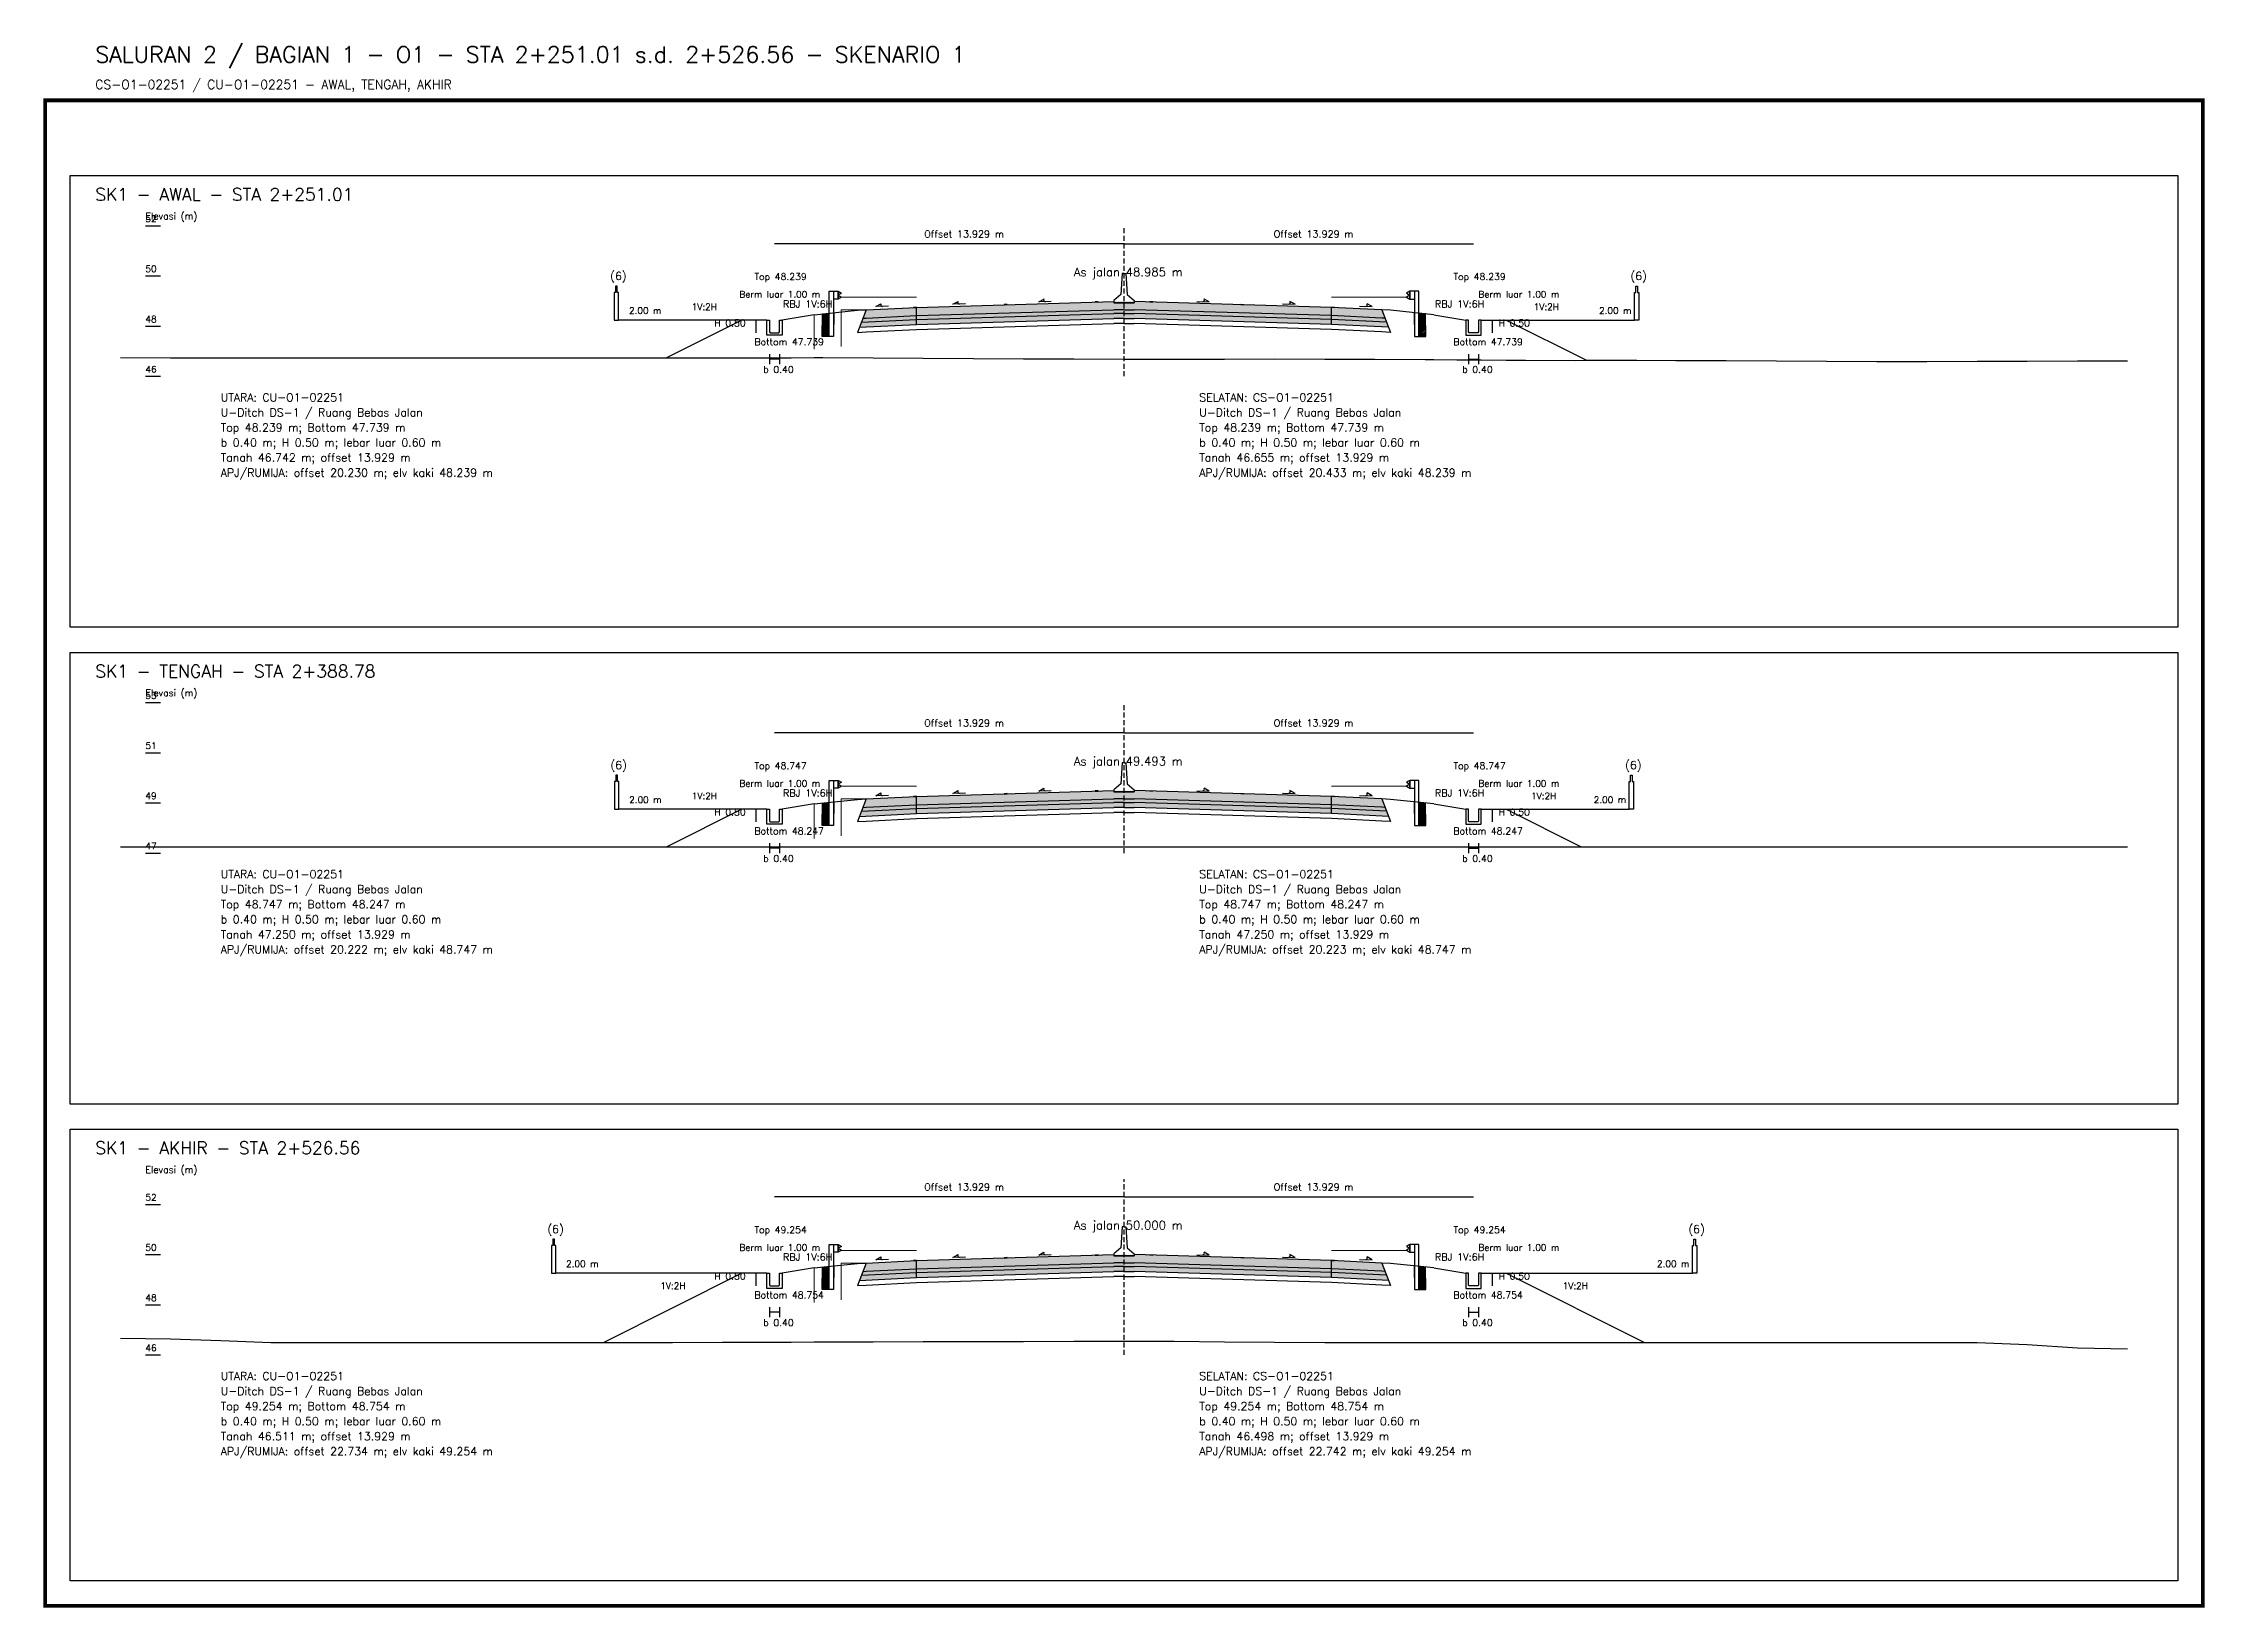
# Model space of a CAD drawing. Header units: metres. Extents: x -24715 to -24517, y 27498 to 30841.
# Drawn here: x -24699.9 to -24613.7, y 30702.9 to 30765.2 of the extents above; entities that cross this region are included whole.
import ezdxf

# ---------------------------------------------------------------- set-up
doc = ezdxf.new("R2010")
doc.units = ezdxf.units.M
doc.linetypes.add('PS_DASH', pattern=[0.3, 0.2, -0.1])
for name, color, linetype, lineweight in [('Dimensi', 230, 'Continuous', 20), ('GRS-ARSIR (HATCH)', 8, 'Continuous', 9), ('Guardrail', 20, 'Continuous', 30), ('HATCH - Beton ramping', 210, 'Continuous', 9), ('HATCH - LFA', 30, 'Continuous', 9), ('HATCH - Pavement', 50, 'Continuous', 9), ('Marka', 20, 'Continuous', 30), ('POT_ALL_GROUP', 2, 'Continuous', 70)]:
    doc.layers.add(name, color=color, linetype=linetype, lineweight=lineweight)
for name, color, linetype in [('POT_ALL_APJ', 2, 'Continuous'), ('POT_ALL_BORDER', 8, 'Continuous'), ('POT_ALL_CHANNEL1', 200, 'Continuous'), ('POT_ALL_DIM', 7, 'Continuous'), ('POT_ALL_GROUND', 1, 'Continuous'), ('POT_ALL_GUIDE', 8, 'Continuous'), ('POT_ALL_ROAD', 4, 'Continuous')]:
    doc.layers.add(name, color=color, linetype=linetype)
doc.styles.get("Standard").update_dxf_attribs({"font": 'simplex.shx'})

# ---------------------------------------------------------------- blocks, each defined once
blk = doc.blocks.new('JALAN_ASLI_TIPIKAL_2OKT_METER')
at = {"layer": 'Guardrail', "lineweight": 9}
h = blk.add_hatch(dxfattribs=at)
h.set_pattern_fill('JIS_LC_20', color=256, scale=0.002)
h.set_pattern_definition([(45, (-29.65569, -21.99233), (-0.02828427, 0.02828427), []), (45, (-29.65489, -21.99233), (-0.02828427, 0.02828427), [])])
h.paths.add_polyline_path([(-12.025, -1.394), (-11.753, -1.394), (-11.753, -0.471), (-12.018, -0.498)])
h = blk.add_hatch(dxfattribs=at)
h.set_pattern_fill('JIS_LC_20', color=256, scale=0.002)
h.set_pattern_definition([(45, (-29.40569, -21.99233), (-0.02828427, 0.02828427), []), (45, (-29.40489, -21.99233), (-0.02828427, 0.02828427), [])])
h.paths.add_polyline_path([(12.018, -0.498), (11.753, -0.471), (11.753, -1.394), (12.025, -1.394)])
at = {"layer": 'HATCH - Beton ramping'}
h = blk.add_hatch(dxfattribs=at)
h.set_pattern_fill('AR-CONC', color=256, scale=0.0005)
h.set_pattern_definition([(50, (-28.949556, -21.99233), (0.09109233, -0.00796954), [0.009525, -0.104775]), (355, (-28.94956, -21.99233), (-0.0176217, 0.09552842), [0.00762, -0.0838203]), (100.45144, (-28.941965, -21.992995), (0.07347062, 0.08755888), [0.008095, -0.08904512]), (46.1842, (-28.94956, -21.96693), (0.13553952, -0.02102116), [0.0142875, -0.1571625]), (96.63556, (-28.93826, -21.96868), (0.11870207, 0.12371306), [0.0121425, -0.1335678]), (351.18415, (-28.94956, -21.96693), (0.11870207, 0.12371306), [0.01143, -0.12572987]), (21, (-28.936856, -21.97328), (0.0758072, -0.0511326), [0.009525, -0.104775]), (326, (-28.93686, -21.97328), (0.03090101, 0.09209398), [0.00762, -0.08382]), (71.45144, (-28.93054, -21.97754), (0.1067082, 0.04096138), [0.008095, -0.08904497]), (37.5, (-28.949556, -21.99233), (0.001544302, 0.04227752), [0, -0.082804, 0, -0.08509, 0, -0.0841375]), (7.5, (-28.949556, -21.99233), (0.03340983, 0.05009029), [0, -0.048514, 0, -0.080899, 0, -0.0320675]), (327.5, (-28.977877, -21.99233), (0.067795298, -0.002864372), [0, -0.03175, 0, -0.09906, 0, -0.131445]), (317.5, (-28.990577, -21.99233), (0.07406459, 0.01271325), [0, -0.041275, 0, -0.065786, 0, -0.093345])])
h.paths.add_polyline_path([(-8.27, -0.566), (-10.401, -0.666), (-10.461, -0.826), (-8.27, -0.716)])
h.paths.add_polyline_path([(-0.4, -0.48), (0, -0.48), (0, -0.33), (-0.4, -0.33), (-8.27, -0.566), (-8.27, -0.716)])
h = blk.add_hatch(dxfattribs=at)
h.set_pattern_fill('AR-CONC', color=256, scale=0.0005)
h.set_pattern_definition([(50, (-28.699556, -21.99233), (0.09109233, -0.00796954), [0.009525, -0.104775]), (355, (-28.69956, -21.99233), (-0.01762171, 0.09552842), [0.00762, -0.0838203]), (100.45144, (-28.691965, -21.992995), (0.07347062, 0.08755888), [0.008095, -0.08904512]), (46.1842, (-28.69956, -21.96693), (0.13553952, -0.02102116), [0.0142875, -0.1571625]), (96.63556, (-28.68826, -21.96868), (0.11870207, 0.12371306), [0.0121425, -0.1335678]), (351.18415, (-28.69956, -21.96693), (0.11870207, 0.12371306), [0.01143, -0.12572987]), (21, (-28.686856, -21.97328), (0.0758072, -0.0511326), [0.009525, -0.104775]), (326, (-28.68686, -21.97328), (0.03090101, 0.09209398), [0.00762, -0.08382]), (71.45144, (-28.68054, -21.97754), (0.10670821, 0.04096138), [0.008095, -0.08904497]), (37.5, (-28.699556, -21.99233), (0.001544302, 0.04227752), [0, -0.082804, 0, -0.08509, 0, -0.0841375]), (7.5, (-28.699556, -21.99233), (0.03340983, 0.050090287), [0, -0.048514, 0, -0.080899, 0, -0.0320675]), (327.5, (-28.727877, -21.99233), (0.067795298, -0.002864372), [0, -0.03175, 0, -0.09906, 0, -0.131445]), (317.5, (-28.740577, -21.99233), (0.07406459, 0.012713246), [0, -0.041275, 0, -0.065786, 0, -0.093345])])
h.paths.add_polyline_path([(8.27, -0.566), (10.401, -0.666), (10.461, -0.826), (8.27, -0.716)])
h.paths.add_polyline_path([(0.4, -0.48), (0, -0.48), (0, -0.33), (0.4, -0.33), (8.27, -0.566), (8.27, -0.716)])
at = {"layer": 'HATCH - LFA'}
h = blk.add_hatch(dxfattribs=at)
h.set_pattern_fill('GRAVEL', color=256, scale=0.0075)
h.set_pattern_definition([(228.012788, (-28.812396, -21.801831), (-1.524, -1.7145), [0.0256291, -2.5372863]), (184.96974, (-28.829541, -21.820881), (2.2859999991, 0.1905000109), [0.04398035, -4.3540537]), (132.510447, (-28.873356, -21.824691), (1.9050000008, -2.0954999993), [0.0310111, -3.0701042]), (267.27369, (-28.947651, -21.872316), (0.1905000004, 3.81), [0.0400503, -3.9649828]), (292.833654, (-28.949556, -21.912321), (-0.9525, 2.286), [0.0392725, -3.8879856]), (357.27369, (-28.934316, -21.948516), (-3.81, 0.1905000004), [0.0400503, -3.9649828]), (37.69424, (-28.894311, -21.950421), (-2.4764999999, -1.9050000001), [0.0529645, -5.24348365]), (72.255328, (-28.852401, -21.918036), (1.3335000004, 4.1909999999), [0.050004, -4.95039425]), (121.429566, (-28.837161, -21.870411), (-1.5240000002, 2.4764999999), [0.040186, -3.9784159]), (175.23636, (-28.858116, -21.836121), (2.0955, -0.1905), [0.0458785, -2.2480453]), (222.397438, (-28.903836, -21.832311), (-2.2859999999, -2.0955000001), [0.05933084, -5.8737579]), (138.814075, (-28.759056, -21.874221), (-1.3335, 1.143), [0.0202503, -2.0047924]), (171.469234, (-28.774296, -21.860886), (2.4765, -0.3809999996), [0.03852615, -3.8140979]), (225, (-28.8124, -21.85517), (0, -0.1905), [0.0269407, -0.242467]), (203.19859, (-28.82573, -21.832311), (0.9525, 0.381), [0.0145081, -1.4362967]), (291.80141, (-28.839066, -21.838026), (-0.1905, 0.5715), [0.0205174, -1.0053565]), (30.96376, (-28.831446, -21.857076), (0.5715, 0.381), [0.033324, -1.0774724]), (161.56505, (-28.80287, -21.83993), (0.381, -0.1905), [0.0240965, -0.5783174]), (16.38954, (-28.949556, -21.838026), (1.905, 0.5715), [0.0337566, -3.341912]), (70.346176, (-28.917171, -21.828501), (-0.762, -2.0955), [0.0283199, -2.8036662]), (293.19859, (-28.80287, -21.801831), (-0.381, 0.9525), [0.029016, -1.4217888]), (343.61046, (-28.791441, -21.828501), (-1.905, 0.5715), [0.0337566, -3.341912]), (339.443955, (-28.949556, -21.956136), (-0.9525, 0.381), [0.0325526, -1.5950801]), (294.77514, (-28.919076, -21.967566), (-0.952500001, 2.0954999995), [0.0272754, -2.7002695]), (66.80141, (-28.800966, -21.992331), (0.381, 0.9525), [0.029016, -1.4217888]), (17.354025, (-28.789536, -21.965661), (-2.4765, -0.762), [0.0319337, -3.1614282]), (69.443955, (-28.89431, -21.992331), (-0.381, -0.9525), [0.0162763, -1.6113564]), (101.30993, (-28.812396, -21.99233), (-0.1905, 0.762), [0.0097136, -0.9616496]), (165.96376, (-28.8143, -21.982806), (0.5715, -0.1905), [0.0392725, -0.7461791]), (186.009006, (-28.852401, -21.973281), (1.905, 0.1905), [0.036395, -3.6031024]), (303.69007, (-28.831446, -21.87422), (-0.1905, 0.381), [0.0274743, -0.6593832]), (353.157227, (-28.816206, -21.897081), (3.2385, -0.3809999998), [0.0479668, -4.7487007]), (60.945396, (-28.76858, -21.902796), (-0.762, -1.3335), [0.0196131, -1.9417044]), (90, (-28.75906, -21.88565), (-0.1905, 0.1905), [0.01143, -0.17907]), (120.256437, (-28.856211, -21.967566), (0.762, -1.3335), [0.026465, -2.6200456]), (48.012787, (-28.869546, -21.944706), (1.524, 1.7145), [0.0512582, -2.5116572]), (0, (-28.83526, -21.9066), (0.1905, 0.1905), [0.04953, -0.14097]), (325.304846, (-28.785726, -21.906606), (1.9050000007, -1.333499999), [0.0301207, -2.9819488]), (254.0546, (-28.76096, -21.92375), (-0.1905, -0.762), [0.0277372, -1.3591238]), (207.645975, (-28.768581, -21.950421), (-3.6195000001, -1.9049999997), [0.0451609, -4.4709348]), (175.426079, (-28.808586, -21.971376), (-2.4765, 0.1905), [0.0477772, -4.7299385])])
h.paths.add_polyline_path([(-8.27, -0.716), (-10.461, -0.826), (-10.54, -1.03), (-8.27, -0.916)])
h.paths.add_polyline_path([(-0.4, -0.68), (0, -0.68), (0, -0.48), (-0.4, -0.48), (-8.27, -0.716), (-8.27, -0.916)])
h = blk.add_hatch(dxfattribs=at)
h.set_pattern_fill('GRAVEL', color=256, scale=0.0075)
h.set_pattern_definition([(228.012788, (-28.562396, -21.801831), (-1.524, -1.7145), [0.0256291, -2.5372863]), (184.96974, (-28.579541, -21.820881), (2.2859999991, 0.1905000109), [0.04398035, -4.3540537]), (132.510447, (-28.623356, -21.824691), (1.9050000008, -2.0954999993), [0.0310111, -3.0701042]), (267.27369, (-28.697651, -21.872316), (0.1905000004, 3.81), [0.04005034, -3.9649828]), (292.833654, (-28.699556, -21.912321), (-0.9525, 2.286), [0.0392725, -3.8879856]), (357.27369, (-28.684316, -21.948516), (-3.81, 0.1905000004), [0.04005034, -3.9649828]), (37.69424, (-28.644311, -21.950421), (-2.4764999999, -1.9050000001), [0.0529645, -5.24348365]), (72.255328, (-28.602401, -21.918036), (1.3335000004, 4.1909999999), [0.050004, -4.95039425]), (121.429566, (-28.587161, -21.870411), (-1.5240000002, 2.4764999999), [0.040186, -3.9784159]), (175.23636, (-28.608116, -21.836121), (2.0955, -0.1905000003), [0.0458785, -2.2480453]), (222.397438, (-28.653836, -21.832311), (-2.2859999999, -2.0955000001), [0.05933084, -5.87375794]), (138.814075, (-28.509056, -21.874221), (-1.3335, 1.143), [0.02025034, -2.0047924]), (171.469234, (-28.524296, -21.860886), (2.4765, -0.3809999996), [0.03852615, -3.8140979]), (225, (-28.5624, -21.85517), (0, -0.1905), [0.0269407, -0.242467]), (203.19859, (-28.57573, -21.832311), (0.9525, 0.381), [0.0145081, -1.4362967]), (291.80141, (-28.589066, -21.838026), (-0.1905, 0.5715), [0.0205174, -1.0053565]), (30.96376, (-28.581446, -21.857076), (0.5715, 0.381), [0.033324, -1.0774724]), (161.56505, (-28.55287, -21.83993), (0.381, -0.1905), [0.0240965, -0.57831736]), (16.38954, (-28.699556, -21.838026), (1.905, 0.5715), [0.0337566, -3.341912]), (70.346176, (-28.667171, -21.828501), (-0.762, -2.0955), [0.0283199, -2.8036662]), (293.19859, (-28.55287, -21.801831), (-0.381, 0.9525), [0.029016, -1.4217888]), (343.61046, (-28.541441, -21.828501), (-1.905, 0.5714999999), [0.0337566, -3.341912]), (339.443955, (-28.699556, -21.956136), (-0.9525, 0.381), [0.03255264, -1.5950801]), (294.77514, (-28.669076, -21.967566), (-0.952500001, 2.0954999995), [0.0272754, -2.7002695]), (66.80141, (-28.550966, -21.992331), (0.381, 0.9525), [0.029016, -1.4217888]), (17.354025, (-28.539536, -21.965661), (-2.4765, -0.7620000002), [0.0319337, -3.1614282]), (69.443955, (-28.64431, -21.992331), (-0.381, -0.9525), [0.0162763, -1.6113564]), (101.30993, (-28.562396, -21.99233), (-0.1905, 0.762), [0.0097136, -0.9616496]), (165.96376, (-28.5643, -21.982806), (0.5715, -0.1905), [0.0392725, -0.7461791]), (186.009006, (-28.602401, -21.973281), (1.905, 0.1905), [0.036395, -3.6031024]), (303.69007, (-28.581446, -21.87422), (-0.1905, 0.381), [0.0274743, -0.6593832]), (353.157227, (-28.566206, -21.897081), (3.2385, -0.3809999998), [0.04796676, -4.7487007]), (60.945396, (-28.51858, -21.902796), (-0.762, -1.3335), [0.0196131, -1.9417044]), (90, (-28.50906, -21.88565), (-0.1905, 0.1905), [0.01143, -0.17907]), (120.256437, (-28.606211, -21.967566), (0.762, -1.3335), [0.026465, -2.62004556]), (48.012787, (-28.619546, -21.944706), (1.524, 1.7145), [0.0512582, -2.5116572]), (0, (-28.58526, -21.9066), (0.1905, 0.1905), [0.04953, -0.14097]), (325.304846, (-28.535726, -21.906606), (1.9050000007, -1.333499999), [0.0301207, -2.98194875]), (254.054604, (-28.51096, -21.92375), (-0.1905, -0.762), [0.0277372, -1.35912375]), (207.645975, (-28.518581, -21.950421), (-3.6195000001, -1.9049999997), [0.0451609, -4.4709348]), (175.426079, (-28.558586, -21.971376), (-2.4765, 0.1905), [0.0477772, -4.7299385])])
h.paths.add_polyline_path([(8.27, -0.716), (10.461, -0.826), (10.54, -1.03), (8.27, -0.916)])
h.paths.add_polyline_path([(0.4, -0.68), (0, -0.68), (0, -0.48), (0.4, -0.48), (8.27, -0.716), (8.27, -0.916)])
at = {"layer": 'HATCH - Pavement'}
h = blk.add_hatch(dxfattribs=at)
h.set_pattern_fill('AR-CONC', color=256, scale=0.001)
h.set_pattern_definition([(50, (-89.43046, -52.62889), (0.18218467, -0.01593909), [0.01905, -0.20955]), (355, (-89.43046, -52.6289), (-0.03524342, 0.19105685), [0.01524, -0.1676406]), (100.45144, (-89.41528, -52.63022), (0.14694125, 0.17511775), [0.01619, -0.17809024]), (46.1842, (-89.43046, -52.5781), (0.27107904, -0.04204233), [0.028575, -0.314325]), (96.63556, (-89.40787, -52.5816), (0.23740413, 0.2474261), [0.024285, -0.2671356]), (351.18415, (-89.43046, -52.5781), (0.2374041, 0.2474261), [0.02286, -0.2514597]), (21, (-89.40506, -52.59079), (0.1516144, -0.1022652), [0.01905, -0.20955]), (326, (-89.40506, -52.5908), (0.06180203, 0.18418797), [0.01524, -0.16764]), (71.45144, (-89.39243, -52.59931), (0.21341642, 0.08192277), [0.01619, -0.17808994]), (37.5, (-89.43046, -52.62889), (0.003088603, 0.08455504), [0, -0.165608, 0, -0.17018, 0, -0.168275]), (7.5, (-89.43046, -52.62889), (0.06681966, 0.100180575), [0, -0.097028, 0, -0.161798, 0, -0.064135]), (327.5, (-89.4871, -52.62889), (0.135590595, -0.005728744), [0, -0.0635, 0, -0.19812, 0, -0.26289]), (317.5, (-89.5125, -52.62889), (0.14812918, 0.02542649), [0, -0.08255, 0, -0.131572, 0, -0.18669])])
h.paths.add_polyline_path([(-8.27, -0.236), (-10.27, -0.336), (-10.401, -0.673), (-10.27, -0.666), (-8.27, -0.566)])
h.paths.add_polyline_path([(-0.4, -0.33), (0, -0.33), (0, 0), (-0.4, 0), (-8.27, -0.236), (-8.27, -0.566)])
h = blk.add_hatch(dxfattribs=at)
h.set_pattern_fill('AR-CONC', color=256, scale=0.001)
h.set_pattern_definition([(50, (-89.18046, -52.62889), (0.18218467, -0.01593909), [0.01905, -0.20955]), (355, (-89.18046, -52.6289), (-0.03524342, 0.19105685), [0.01524, -0.16764058]), (100.45144, (-89.16528, -52.63022), (0.14694125, 0.17511775), [0.01619, -0.17809024]), (46.1842, (-89.18046, -52.5781), (0.27107904, -0.04204233), [0.028575, -0.314325]), (96.63556, (-89.15787, -52.5816), (0.23740413, 0.2474261), [0.024285, -0.2671356]), (351.18415, (-89.18046, -52.5781), (0.2374041, 0.2474261), [0.02286, -0.2514597]), (21, (-89.15506, -52.59079), (0.1516144, -0.1022652), [0.01905, -0.20955]), (326, (-89.15506, -52.5908), (0.06180203, 0.18418797), [0.01524, -0.16764]), (71.45144, (-89.14243, -52.59931), (0.21341642, 0.08192277), [0.01619, -0.17808994]), (37.5, (-89.18046, -52.62889), (0.003088603, 0.08455504), [0, -0.165608, 0, -0.17018, 0, -0.168275]), (7.5, (-89.18046, -52.62889), (0.06681966, 0.100180575), [0, -0.097028, 0, -0.161798, 0, -0.064135]), (327.5, (-89.2371, -52.62889), (0.135590595, -0.005728744), [0, -0.0635, 0, -0.19812, 0, -0.26289]), (317.5, (-89.2625, -52.62889), (0.14812918, 0.02542649), [0, -0.08255, 0, -0.131572, 0, -0.18669])])
h.paths.add_polyline_path([(8.27, -0.236), (10.27, -0.336), (10.401, -0.673), (10.27, -0.666), (8.27, -0.566)])
h.paths.add_polyline_path([(0.4, -0.33), (0, -0.33), (0, 0), (0.4, 0), (8.27, -0.236), (8.27, -0.566)])
at = {"layer": 'Marka'}
h = blk.add_hatch(color=256, dxfattribs=at)
h.dxf.hatch_style = 1
h.paths.add_polyline_path([(-8.27, -0.23), (-8.39, -0.236), (-8.39, -0.242), (-8.27, -0.236)])
h.paths.add_polyline_path([(-4.65, -0.122), (-4.77, -0.125), (-4.77, -0.131), (-4.65, -0.128)])
h.paths.add_polyline_path([(-1.03, -0.019), (-1.03, -0.013), (-1.15, -0.017), (-1.15, -0.023)])
h = blk.add_hatch(color=256, dxfattribs=at)
h.dxf.hatch_style = 1
h.paths.add_polyline_path([(8.27, -0.23), (8.39, -0.236), (8.39, -0.242), (8.27, -0.236)])
h.paths.add_polyline_path([(4.65, -0.122), (4.77, -0.125), (4.77, -0.131), (4.65, -0.128)])
h.paths.add_polyline_path([(1.03, -0.019), (1.03, -0.013), (1.15, -0.017), (1.15, -0.023)])
for p, q in [((-8.27, -0.236), (-0.4, 0)), ((8.27, -0.236), (0.4, 0)), ((-12.353, -0.533), (-10.622, -0.354)), ((-10.27, -0.336), (-10.62, -1.234)), ((-10.62, -0.354), (-10.27, -0.336)), ((-10.461, -0.826), (-8.27, -0.716)), ((-10.401, -0.673), (-10.27, -0.666)), ((-10.27, -0.336), (-8.27, -0.236)), ((-10.27, -0.666), (-8.27, -0.566)), ((-8.27, -0.916), (-8.27, -0.236)), ((-8.27, -0.566), (-0.4, -0.33)), ((-8.27, -0.716), (-0.4, -0.48)), ((-8.27, -0.916), (-0.4, -0.68)), ((0, -0.05), (-0.4, -0.05)), ((0, -0.33), (-0.4, -0.33)), ((0, -0.48), (-0.4, -0.48)), ((0, -0.68), (-0.4, -0.68)), ((0, -0.05), (0.4, -0.05)), ((0, -0.33), (0.4, -0.33)), ((0, -0.48), (0.4, -0.48)), ((0, -0.68), (0.4, -0.68)), ((8.27, -0.566), (0.4, -0.33)), ((8.27, -0.716), (0.4, -0.48)), ((8.27, -0.916), (0.4, -0.68)), ((8.27, -0.916), (8.27, -0.236)), ((10.27, -0.336), (8.27, -0.236)), ((10.27, -0.666), (8.27, -0.566)), ((10.461, -0.826), (8.27, -0.716)), ((10.27, -0.336), (10.62, -1.234)), ((10.62, -0.354), (10.27, -0.336)), ((10.401, -0.673), (10.27, -0.666)), ((12.353, -0.533), (10.622, -0.354)), ((-10.62, -1.234), (-10.27, -1.216)), ((-10.54, -1.03), (-8.27, -0.916)), ((-10.27, -1.216), (-8.27, -1.116)), ((-8.27, -1.116), (-0.4, -0.88)), ((0, -0.88), (-0.4, -0.88)), ((0, -0.88), (0.4, -0.88)), ((8.27, -1.116), (0.4, -0.88)), ((10.54, -1.03), (8.27, -0.916)), ((10.27, -1.216), (8.27, -1.116)), ((10.62, -1.234), (10.27, -1.216))]:
    blk.add_line(p, q)
for points in [[(0, 1.11), (-0.075, 1.11), (-0.125, 0.27), (-0.4, 0.03), (-0.4, -0.05), (0, -0.05)], [(0, 1.11), (0.075, 1.11), (0.125, 0.27), (0.4, 0.03), (0.4, -0.05), (0, -0.05)], [(-6.818, -0.116), (-6.616, 0)], [(-3.401, -0.02), (-3.199, 0.096)], [(3.401, -0.02), (3.199, 0.096)], [(6.818, -0.116), (6.616, 0)], [(-9.887, -0.208), (-9.686, -0.092)], [(-9.387, -0.193), (-9.887, -0.208)], [(-6.318, -0.101), (-6.818, -0.116)], [(-2.901, -0.005), (-3.401, -0.02)], [(2.901, -0.005), (3.401, -0.02)], [(6.318, -0.101), (6.818, -0.116)], [(9.387, -0.193), (9.887, -0.208)], [(9.887, -0.208), (9.686, -0.092)]]:
    blk.add_lwpolyline(points)
for centre, start, end in [((-6.556, -0.037), 148.28164, 271.71836), ((-3.139, 0.059), 148.28164, 271.71836), ((3.139, 0.059), 268.28164, 31.71836), ((6.556, -0.037), 268.28164, 31.71836), ((-9.625, -0.129), 148.28164, 271.71836), ((9.625, -0.129), 268.28164, 31.71836)]:
    blk.add_arc(centre, 0.0711, start, end)
at = {"layer": 'Dimensi'}
for p, q in [((-8.27, 0.168), (-11.27, 0.168)), ((8.27, 0.168), (11.27, 0.168))]:
    blk.add_line(p, q, dxfattribs=at)
at = {"layer": 'GRS-ARSIR (HATCH)'}
for p, q in [((-12.353, -0.533), (-12.353, -1.909)), ((-11.27, -0.336), (-11.27, -1.803)), ((-10.27, -0.336), (-11.27, -0.336))]:
    blk.add_line(p, q, dxfattribs=at)
at = {"layer": 'Guardrail'}
for points in [[(-11.753, -1.394), (-11.753, 0.406), (-11.575, 0.406), (-11.575, -1.394), (-11.753, -1.394)], [(-11.575, 0.406), (-11.397, 0.406), (-11.397, 0.094), (-11.575, 0.094)], [(-11.397, 0.25), (-11.397, 0.406), (-11.262, 0.328), (-11.397, 0.25)], [(-11.397, 0.094), (-11.397, 0.25), (-11.262, 0.172), (-11.397, 0.094)], [(11.397, 0.25), (11.397, 0.406), (11.262, 0.328), (11.397, 0.25)], [(11.397, 0.094), (11.397, 0.25), (11.262, 0.172), (11.397, 0.094)], [(11.575, 0.406), (11.397, 0.406), (11.397, 0.094), (11.575, 0.094)], [(11.753, -1.394), (11.753, 0.406), (11.575, 0.406), (11.575, -1.394), (11.753, -1.394)], [(-11.575, -1.394), (-12.025, -1.394), (-12.018, -0.498), (-11.568, -0.453), (-11.575, -1.394)], [(11.575, -1.394), (12.025, -1.394), (12.018, -0.498), (11.568, -0.453), (11.575, -1.394)]]:
    blk.add_lwpolyline(points, dxfattribs=at)
at = {"layer": 'Marka'}
for points in [[(-8.39, -0.242), (-8.27, -0.236), (-8.27, -0.23), (-8.39, -0.236), (-8.39, -0.242)], [(8.39, -0.242), (8.27, -0.236), (8.27, -0.23), (8.39, -0.236), (8.39, -0.242)]]:
    blk.add_lwpolyline(points, dxfattribs=at)
for points in [[(-4.65, -0.122), (-4.77, -0.125), (-4.77, -0.131), (-4.65, -0.128)], [(-1.03, -0.013), (-1.15, -0.017), (-1.15, -0.023), (-1.03, -0.019)], [(1.03, -0.013), (1.15, -0.017), (1.15, -0.023), (1.03, -0.019)], [(4.65, -0.122), (4.77, -0.125), (4.77, -0.131), (4.65, -0.128)]]:
    blk.add_lwpolyline(points, close=True, dxfattribs=at)

msp = doc.modelspace()

# ---------------------------------------------------------------- linework, layer by layer
at = {"layer": 'POT_ALL_APJ', "linetype": 'Continuous'}
for points in [[(-24677.09172, 30755.30828), (-24677.09172, 30754.20387), (-24676.92172, 30754.20387), (-24676.92172, 30755.30828), (-24676.97672, 30755.30828), (-24676.97672, 30755.55828), (-24677.00672, 30755.55828), (-24677.03672, 30755.55828), (-24677.03672, 30755.30828), (-24677.09172, 30755.30828)], [(-24636.25864, 30755.30828), (-24636.25864, 30754.20387), (-24636.42864, 30754.20387), (-24636.42864, 30755.30828), (-24636.37364, 30755.30828), (-24636.37364, 30755.55828), (-24636.34364, 30755.55828), (-24636.31364, 30755.55828), (-24636.31364, 30755.30828), (-24636.25864, 30755.30828)], [(-24672.00538, 30754.20387), (-24676.92172, 30754.20387)], [(-24641.54762, 30754.20387), (-24636.42864, 30754.20387)], [(-24677.08342, 30735.81574), (-24677.08342, 30734.71133), (-24676.91342, 30734.71133), (-24676.91342, 30735.81574), (-24676.96842, 30735.81574), (-24676.96842, 30736.06574), (-24676.99842, 30736.06574), (-24677.02842, 30736.06574), (-24677.02842, 30735.81574), (-24677.08342, 30735.81574)], [(-24636.46884, 30735.81574), (-24636.46884, 30734.71133), (-24636.63884, 30734.71133), (-24636.63884, 30735.81574), (-24636.58384, 30735.81574), (-24636.58384, 30736.06574), (-24636.55384, 30736.06574), (-24636.52384, 30736.06574), (-24636.52384, 30735.81574), (-24636.46884, 30735.81574)], [(-24672.00538, 30734.71133), (-24676.91342, 30734.71133)], [(-24641.54762, 30734.71133), (-24636.63884, 30734.71133)], [(-24679.59563, 30717.32319), (-24679.59563, 30716.21878), (-24679.42563, 30716.21878), (-24679.42563, 30717.32319), (-24679.48063, 30717.32319), (-24679.48063, 30717.57319), (-24679.51063, 30717.57319), (-24679.54063, 30717.57319), (-24679.54063, 30717.32319), (-24679.59563, 30717.32319)], [(-24633.9498, 30717.32319), (-24633.9498, 30716.21878), (-24634.1198, 30716.21878), (-24634.1198, 30717.32319), (-24634.0648, 30717.32319), (-24634.0648, 30717.57319), (-24634.0348, 30717.57319), (-24634.0048, 30717.57319), (-24634.0048, 30717.32319), (-24633.9498, 30717.32319)], [(-24672.00538, 30716.21878), (-24679.42563, 30716.21878)], [(-24641.54762, 30716.21878), (-24634.1198, 30716.21878)]]:
    msp.add_lwpolyline(points, dxfattribs=at)
at = {"layer": 'POT_ALL_BORDER', "linetype": 'Continuous'}
for points in [[(-24698.7765, 30759.96479), (-24614.7765, 30759.96479), (-24614.7765, 30741.96479), (-24698.7765, 30741.96479), (-24698.7765, 30759.96479)], [(-24698.7765, 30740.96479), (-24614.7765, 30740.96479), (-24614.7765, 30722.96479), (-24698.7765, 30722.96479), (-24698.7765, 30740.96479)], [(-24698.7765, 30721.96479), (-24614.7765, 30721.96479), (-24614.7765, 30703.96479), (-24698.7765, 30703.96479), (-24698.7765, 30721.96479)]]:
    msp.add_lwpolyline(points, dxfattribs=at)
at = {"layer": 'POT_ALL_CHANNEL1', "linetype": 'Continuous'}
for points in [[(-24670.50538, 30754.20387), (-24670.40538, 30754.20387), (-24670.40538, 30753.60387), (-24671.00538, 30753.60387), (-24671.00538, 30754.20387), (-24670.90538, 30754.20387), (-24670.90538, 30753.73387), (-24670.87538, 30753.70387), (-24670.53538, 30753.70387), (-24670.50538, 30753.73387), (-24670.50538, 30754.20387)], [(-24643.04762, 30754.20387), (-24643.14762, 30754.20387), (-24643.14762, 30753.60387), (-24642.54762, 30753.60387), (-24642.54762, 30754.20387), (-24642.64762, 30754.20387), (-24642.64762, 30753.73387), (-24642.67762, 30753.70387), (-24643.01762, 30753.70387), (-24643.04762, 30753.73387), (-24643.04762, 30754.20387)], [(-24670.50538, 30734.71133), (-24670.40538, 30734.71133), (-24670.40538, 30734.11133), (-24671.00538, 30734.11133), (-24671.00538, 30734.71133), (-24670.90538, 30734.71133), (-24670.90538, 30734.24133), (-24670.87538, 30734.21133), (-24670.53538, 30734.21133), (-24670.50538, 30734.24133), (-24670.50538, 30734.71133)], [(-24643.04762, 30734.71133), (-24643.14762, 30734.71133), (-24643.14762, 30734.11133), (-24642.54762, 30734.11133), (-24642.54762, 30734.71133), (-24642.64762, 30734.71133), (-24642.64762, 30734.24133), (-24642.67762, 30734.21133), (-24643.01762, 30734.21133), (-24643.04762, 30734.24133), (-24643.04762, 30734.71133)], [(-24670.50538, 30716.21878), (-24670.40538, 30716.21878), (-24670.40538, 30715.61878), (-24671.00538, 30715.61878), (-24671.00538, 30716.21878), (-24670.90538, 30716.21878), (-24670.90538, 30715.74878), (-24670.87538, 30715.71878), (-24670.53538, 30715.71878), (-24670.50538, 30715.74878), (-24670.50538, 30716.21878)], [(-24643.04762, 30716.21878), (-24643.14762, 30716.21878), (-24643.14762, 30715.61878), (-24642.54762, 30715.61878), (-24642.54762, 30716.21878), (-24642.64762, 30716.21878), (-24642.64762, 30715.74878), (-24642.67762, 30715.71878), (-24643.01762, 30715.71878), (-24643.04762, 30715.74878), (-24643.04762, 30716.21878)]]:
    msp.add_lwpolyline(points, dxfattribs=at)
at = {"layer": 'POT_ALL_DIM', "linetype": 'Continuous'}
for points in [[(-24656.7765, 30757.24987), (-24670.70538, 30757.24987)], [(-24656.7765, 30757.24987), (-24642.84762, 30757.24987)], [(-24671.45538, 30754.20387), (-24671.45538, 30753.70387)], [(-24642.09762, 30754.20387), (-24642.09762, 30753.70387)], [(-24670.90538, 30752.85387), (-24670.90538, 30752.45387)], [(-24670.50538, 30752.65387), (-24670.90538, 30752.65387)], [(-24670.50538, 30752.85387), (-24670.50538, 30752.45387)], [(-24643.04762, 30752.85387), (-24643.04762, 30752.45387)], [(-24643.04762, 30752.65387), (-24642.64762, 30752.65387)], [(-24642.64762, 30752.85387), (-24642.64762, 30752.45387)], [(-24656.7765, 30737.75733), (-24670.70538, 30737.75733)], [(-24656.7765, 30737.75733), (-24642.84762, 30737.75733)], [(-24671.45538, 30734.71133), (-24671.45538, 30734.21133)], [(-24642.09762, 30734.71133), (-24642.09762, 30734.21133)], [(-24670.90538, 30733.36133), (-24670.90538, 30732.96133)], [(-24670.50538, 30733.16133), (-24670.90538, 30733.16133)], [(-24670.50538, 30733.36133), (-24670.50538, 30732.96133)], [(-24643.04762, 30733.36133), (-24643.04762, 30732.96133)], [(-24643.04762, 30733.16133), (-24642.64762, 30733.16133)], [(-24642.64762, 30733.36133), (-24642.64762, 30732.96133)], [(-24656.7765, 30719.26478), (-24670.70538, 30719.26478)], [(-24656.7765, 30719.26478), (-24642.84762, 30719.26478)], [(-24671.45538, 30716.21878), (-24671.45538, 30715.71878)], [(-24642.09762, 30716.21878), (-24642.09762, 30715.71878)], [(-24670.90538, 30714.86878), (-24670.90538, 30714.46878)], [(-24670.50538, 30714.66878), (-24670.90538, 30714.66878)], [(-24670.50538, 30714.86878), (-24670.50538, 30714.46878)], [(-24643.04762, 30714.86878), (-24643.04762, 30714.46878)], [(-24643.04762, 30714.66878), (-24642.64762, 30714.66878)], [(-24642.64762, 30714.86878), (-24642.64762, 30714.46878)]]:
    msp.add_lwpolyline(points, dxfattribs=at)
at = {"layer": 'POT_ALL_GROUND', "linetype": 'Continuous'}
for points in [[(-24696.7765, 30752.71505), (-24694.7765, 30752.70432), (-24692.7765, 30752.70186), (-24690.7765, 30752.70251), (-24688.7765, 30752.70474), (-24686.7765, 30752.70696), (-24684.7765, 30752.70526), (-24682.7765, 30752.70408), (-24680.7765, 30752.7033), (-24678.7765, 30752.70312), (-24677.00672, 30752.70262), (-24676.7765, 30752.70261), (-24675.00672, 30752.70319), (-24674.7765, 30752.70341), (-24672.7765, 30752.70518), (-24672.00538, 30752.70547), (-24671.00538, 30752.70621), (-24670.7765, 30752.70648), (-24670.70538, 30752.70657), (-24670.40538, 30752.70696), (-24670.04641, 30752.70742), (-24669.12977, 30752.70825), (-24668.7765, 30752.70852), (-24666.7765, 30752.69495), (-24664.7765, 30752.683), (-24662.7765, 30752.67106), (-24660.7765, 30752.66008), (-24658.7765, 30752.65597), (-24656.7765, 30752.65313), (-24654.7765, 30752.65344), (-24652.7765, 30752.65436), (-24650.7765, 30752.65556), (-24648.7765, 30752.6544), (-24646.7765, 30752.64839), (-24644.7765, 30752.63519), (-24644.42322, 30752.63229), (-24643.50658, 30752.62477), (-24643.14762, 30752.62182), (-24642.84762, 30752.61936), (-24642.7765, 30752.61877), (-24642.54762, 30752.61689), (-24641.54762, 30752.60868), (-24640.7765, 30752.60375), (-24638.7765, 30752.60175), (-24638.34364, 30752.60191), (-24636.7765, 30752.60519), (-24636.34364, 30752.60671), (-24634.7765, 30752.59809), (-24632.7765, 30752.59638), (-24630.7765, 30752.5834), (-24628.7765, 30752.5649), (-24626.7765, 30752.55448), (-24624.7765, 30752.55569), (-24622.7765, 30752.56198), (-24620.7765, 30752.56786), (-24618.7765, 30752.577), (-24616.7765, 30752.5864)], [(-24696.7765, 30733.21273), (-24694.7765, 30733.21476), (-24692.7765, 30733.21476), (-24690.7765, 30733.21476), (-24688.7765, 30733.21475), (-24686.7765, 30733.21475), (-24684.7765, 30733.21476), (-24682.7765, 30733.21477), (-24680.7765, 30733.21477), (-24678.7765, 30733.21476), (-24676.99842, 30733.21476), (-24676.7765, 30733.21476), (-24674.99842, 30733.21475), (-24674.7765, 30733.21474), (-24672.7765, 30733.21471), (-24672.00538, 30733.21471), (-24671.00538, 30733.21472), (-24670.7765, 30733.21471), (-24670.70538, 30733.21471), (-24670.40538, 30733.21472), (-24670.04641, 30733.21473), (-24669.12977, 30733.21475), (-24668.7765, 30733.21475), (-24666.7765, 30733.21479), (-24664.7765, 30733.21478), (-24662.7765, 30733.21478), (-24660.7765, 30733.21479), (-24658.7765, 30733.21478), (-24656.7765, 30733.21475), (-24654.7765, 30733.21474), (-24652.7765, 30733.21474), (-24650.7765, 30733.21464), (-24648.7765, 30733.21453), (-24646.7765, 30733.21448), (-24644.7765, 30733.21438), (-24644.42322, 30733.21436), (-24643.50658, 30733.21435), (-24643.14762, 30733.21435), (-24642.84762, 30733.21435), (-24642.7765, 30733.21435), (-24642.54762, 30733.21435), (-24641.54762, 30733.21437), (-24640.7765, 30733.21438), (-24638.7765, 30733.21448), (-24638.55384, 30733.2145), (-24636.7765, 30733.21465), (-24636.55384, 30733.21466), (-24634.7765, 30733.21479), (-24632.7765, 30733.21484), (-24630.7765, 30733.21486), (-24628.7765, 30733.21482), (-24626.7765, 30733.21479), (-24624.7765, 30733.21479), (-24622.7765, 30733.21482), (-24620.7765, 30733.21486), (-24618.7765, 30733.21487), (-24616.7765, 30733.21484)], [(-24696.7765, 30713.63645), (-24694.7765, 30713.6046), (-24692.7765, 30713.54081), (-24690.7765, 30713.46514), (-24688.7765, 30713.46479), (-24686.7765, 30713.46479), (-24684.7765, 30713.46479), (-24682.7765, 30713.46479), (-24680.7765, 30713.46479), (-24679.51063, 30713.46527), (-24678.7765, 30713.46551), (-24677.51063, 30713.4661), (-24676.7765, 30713.4665), (-24674.7765, 30713.46761), (-24672.7765, 30713.46856), (-24672.00538, 30713.47025), (-24671.00538, 30713.47462), (-24670.7765, 30713.47562), (-24670.70538, 30713.47593), (-24670.40538, 30713.47724), (-24670.04641, 30713.47882), (-24669.12977, 30713.48286), (-24668.7765, 30713.48442), (-24666.7765, 30713.49324), (-24664.7765, 30713.49787), (-24662.7765, 30713.50122), (-24660.7765, 30713.50456), (-24658.7765, 30713.50791), (-24656.7765, 30713.51126), (-24654.7765, 30713.5095), (-24652.7765, 30713.48547), (-24650.7765, 30713.47025), (-24648.7765, 30713.46429), (-24646.7765, 30713.46254), (-24644.7765, 30713.46104), (-24644.42322, 30713.46132), (-24643.50658, 30713.46205), (-24643.14762, 30713.46233), (-24642.84762, 30713.46257), (-24642.7765, 30713.46263), (-24642.54762, 30713.46283), (-24641.54762, 30713.46395), (-24640.7765, 30713.46479), (-24638.7765, 30713.46479), (-24636.7765, 30713.46317), (-24636.0348, 30713.46232), (-24634.7765, 30713.46087), (-24634.0348, 30713.46002), (-24632.7765, 30713.45878), (-24630.7765, 30713.45871), (-24628.7765, 30713.46041), (-24626.7765, 30713.46219), (-24624.7765, 30713.46404), (-24622.7765, 30713.46468), (-24620.7765, 30713.38527), (-24618.7765, 30713.25135), (-24616.7765, 30713.21479)]]:
    msp.add_lwpolyline(points, dxfattribs=at)
at = {"layer": 'POT_ALL_GROUP', "linetype": 'Continuous', "lineweight": 70, "const_width": 0.15}
msp.add_lwpolyline([(-24699.7765, 30762.96479), (-24613.7765, 30762.96479), (-24613.7765, 30702.96479), (-24699.7765, 30702.96479), (-24699.7765, 30762.96479)], dxfattribs=at)
at = {"layer": 'POT_ALL_GUIDE', "linetype": 'Continuous'}
for points in [[(-24695.7765, 30757.96479), (-24695.1765, 30757.96479)], [(-24695.7765, 30755.96479), (-24695.1765, 30755.96479)], [(-24695.7765, 30753.96479), (-24695.1765, 30753.96479)], [(-24695.7765, 30751.96479), (-24695.1765, 30751.96479)], [(-24695.7765, 30738.96479), (-24695.1765, 30738.96479)], [(-24695.7765, 30736.96479), (-24695.1765, 30736.96479)], [(-24695.7765, 30734.96479), (-24695.1765, 30734.96479)], [(-24695.7765, 30732.96479), (-24695.1765, 30732.96479)], [(-24695.7765, 30718.96479), (-24695.1765, 30718.96479)], [(-24695.7765, 30716.96479), (-24695.1765, 30716.96479)], [(-24695.7765, 30714.96479), (-24695.1765, 30714.96479)], [(-24695.7765, 30712.96479), (-24695.1765, 30712.96479)]]:
    msp.add_lwpolyline(points, dxfattribs=at)
at = {"layer": 'POT_ALL_GUIDE', "linetype": 'PS_DASH'}
for points in [[(-24656.7765, 30751.96479), (-24656.7765, 30757.96479)], [(-24656.7765, 30732.96479), (-24656.7765, 30738.96479)], [(-24656.7765, 30712.96479), (-24656.7765, 30719.96479)]]:
    msp.add_lwpolyline(points, dxfattribs=at)
at = {"layer": 'POT_ALL_ROAD', "linetype": 'Continuous'}
for points in [[(-24672.00538, 30754.20387), (-24675.00672, 30752.70319)], [(-24671.00538, 30754.20387), (-24672.00538, 30754.20387)], [(-24669.12977, 30754.41647), (-24670.40538, 30754.20387)], [(-24644.42322, 30754.41647), (-24643.14762, 30754.20387)], [(-24642.54762, 30754.20387), (-24641.54762, 30754.20387)], [(-24641.54762, 30754.20387), (-24638.34364, 30752.60191)], [(-24669.12977, 30734.92393), (-24670.40538, 30734.71133)], [(-24644.42322, 30734.92393), (-24643.14762, 30734.71133)], [(-24672.00538, 30734.71133), (-24674.99842, 30733.21475)], [(-24671.00538, 30734.71133), (-24672.00538, 30734.71133)], [(-24642.54762, 30734.71133), (-24641.54762, 30734.71133)], [(-24641.54762, 30734.71133), (-24638.55384, 30733.2145)], [(-24672.00538, 30716.21878), (-24677.51063, 30713.4661)], [(-24671.00538, 30716.21878), (-24672.00538, 30716.21878)], [(-24669.12977, 30716.43138), (-24670.40538, 30716.21878)], [(-24644.42322, 30716.43138), (-24643.14762, 30716.21878)], [(-24642.54762, 30716.21878), (-24641.54762, 30716.21878)], [(-24641.54762, 30716.21878), (-24636.0348, 30713.46232)]]:
    msp.add_lwpolyline(points, dxfattribs=at)

# ---------------------------------------------------------------- block references
at = {"layer": 'POT_ALL_ROAD'}
for p in [(-24656.7765, 30754.94987), (-24656.7765, 30735.45733), (-24656.7765, 30716.96478)]:
    msp.add_blockref('JALAN_ASLI_TIPIKAL_2OKT_METER', p, dxfattribs=at)

# ---------------------------------------------------------------- texts
at = {"layer": 'POT_ALL_APJ'}
for s, height, p in [('(6)', 0.32, (-24677.25672, 30755.80387)), ('(6)', 0.32, (-24636.59364, 30755.80387)), ('2.00 m', 0.26, (-24676.50672, 30754.45387)), ('2.00 m', 0.26, (-24637.84364, 30754.45387)), ('(6)', 0.32, (-24677.24842, 30736.31133)), ('(6)', 0.32, (-24636.80384, 30736.31133)), ('2.00 m', 0.26, (-24676.49842, 30734.96133)), ('2.00 m', 0.26, (-24638.05384, 30734.96133)), ('(6)', 0.32, (-24679.76063, 30717.81878)), ('(6)', 0.32, (-24634.2848, 30717.81878)), ('2.00 m', 0.26, (-24679.01063, 30716.46878)), ('2.00 m', 0.26, (-24635.5348, 30716.46878))]:
    msp.add_text(s, height=height, dxfattribs=at).set_placement(p)
at = {"layer": 'POT_ALL_CHANNEL1'}
for s, height, p in [('Top 48.239', 0.27, (-24671.50538, 30755.80387)), ('Top 48.239', 0.27, (-24643.64762, 30755.80387)), ('Bottom 47.739', 0.27, (-24671.50538, 30753.20387)), ('Bottom 47.739', 0.27, (-24643.64762, 30753.20387)), ('UTARA: CU-O1-02251', 0.32, (-24692.7765, 30750.96479)), ('SELATAN: CS-O1-02251', 0.32, (-24653.7765, 30750.96479)), ('Top 48.747', 0.27, (-24671.50538, 30736.31133)), ('Top 48.747', 0.27, (-24643.64762, 30736.31133)), ('Bottom 48.247', 0.27, (-24671.50538, 30733.71133)), ('Bottom 48.247', 0.27, (-24643.64762, 30733.71133)), ('UTARA: CU-O1-02251', 0.32, (-24692.7765, 30731.96479)), ('SELATAN: CS-O1-02251', 0.32, (-24653.7765, 30731.96479)), ('Top 49.254', 0.27, (-24671.50538, 30717.81878)), ('Top 49.254', 0.27, (-24643.64762, 30717.81878)), ('Bottom 48.754', 0.27, (-24671.50538, 30715.21878)), ('Bottom 48.754', 0.27, (-24643.64762, 30715.21878)), ('UTARA: CU-O1-02251', 0.32, (-24692.7765, 30711.96479)), ('SELATAN: CS-O1-02251', 0.32, (-24653.7765, 30711.96479))]:
    msp.add_text(s, height=height, dxfattribs=at).set_placement(p)
at = {"layer": 'POT_ALL_DIM'}
for s, height, p in [('SK1 - AWAL - STA 2+251.01', 0.5, (-24697.7765, 30758.96479)), ('52', 0.26, (-24695.7765, 30758.11479)), ('Elevasi (m)', 0.27, (-24695.7765, 30758.21479)), ('Offset 13.929 m', 0.28, (-24664.74094, 30757.49987)), ('Offset 13.929 m', 0.28, (-24650.81206, 30757.49987)), ('50', 0.26, (-24695.7765, 30756.11479)), ('As jalan 48.985 m', 0.34, (-24658.7765, 30755.94987)), ('1V:2H', 0.26, (-24674.00605, 30754.60387)), ('Berm luar 1.00 m', 0.26, (-24672.10538, 30755.10387)), ('RBJ 1V:6H', 0.28, (-24670.36757, 30754.71017)), ('RBJ 1V:6H', 0.28, (-24644.38542, 30754.71017)), ('Berm luar 1.00 m', 0.26, (-24642.64762, 30755.10387)), ('1V:2H', 0.26, (-24640.44563, 30754.60387)), ('48', 0.26, (-24695.7765, 30754.11479)), ('H 0.50', 0.27, (-24673.10538, 30753.95387)), ('H 0.50', 0.27, (-24641.84762, 30753.95387)), ('46', 0.26, (-24695.7765, 30752.11479)), ('b 0.40', 0.27, (-24671.15538, 30752.10387)), ('b 0.40', 0.27, (-24643.29762, 30752.10387)), ('U-Ditch DS-1 / Ruang Bebas Jalan', 0.32, (-24692.7765, 30750.36479)), ('U-Ditch DS-1 / Ruang Bebas Jalan', 0.32, (-24653.7765, 30750.36479)), ('Top 48.239 m; Bottom 47.739 m', 0.32, (-24692.7765, 30749.76479)), ('Top 48.239 m; Bottom 47.739 m', 0.32, (-24653.7765, 30749.76479)), ('Tanah 46.742 m; offset 13.929 m', 0.32, (-24692.7765, 30748.56479)), ('b 0.40 m; H 0.50 m; lebar luar 0.60 m', 0.32, (-24692.7765, 30749.16479)), ('Tanah 46.655 m; offset 13.929 m', 0.32, (-24653.7765, 30748.56479)), ('b 0.40 m; H 0.50 m; lebar luar 0.60 m', 0.32, (-24653.7765, 30749.16479)), ('APJ/RUMIJA: offset 20.230 m; elv kaki 48.239 m', 0.32, (-24692.7765, 30747.96479)), ('APJ/RUMIJA: offset 20.433 m; elv kaki 48.239 m', 0.32, (-24653.7765, 30747.96479)), ('SK1 - TENGAH - STA 2+388.78', 0.5, (-24697.7765, 30739.96479)), ('53', 0.26, (-24695.7765, 30739.11479)), ('Elevasi (m)', 0.27, (-24695.7765, 30739.21479)), ('Offset 13.929 m', 0.28, (-24664.74094, 30738.00733)), ('Offset 13.929 m', 0.28, (-24650.81206, 30738.00733)), ('51', 0.26, (-24695.7765, 30737.11479)), ('As jalan 49.493 m', 0.34, (-24658.7765, 30736.45733)), ('Berm luar 1.00 m', 0.26, (-24672.10538, 30735.61133)), ('Berm luar 1.00 m', 0.26, (-24642.64762, 30735.61133)), ('49', 0.26, (-24695.7765, 30735.11479)), ('1V:2H', 0.26, (-24674.0019, 30735.11133)), ('RBJ 1V:6H', 0.28, (-24670.36757, 30735.21763)), ('RBJ 1V:6H', 0.28, (-24644.38542, 30735.21763)), ('1V:2H', 0.26, (-24640.55073, 30735.11133)), ('H 0.50', 0.27, (-24673.10538, 30734.46133)), ('H 0.50', 0.27, (-24641.84762, 30734.46133)), ('47', 0.26, (-24695.7765, 30733.11479)), ('b 0.40', 0.27, (-24671.15538, 30732.61133)), ('b 0.40', 0.27, (-24643.29762, 30732.61133)), ('U-Ditch DS-1 / Ruang Bebas Jalan', 0.32, (-24692.7765, 30731.36479)), ('U-Ditch DS-1 / Ruang Bebas Jalan', 0.32, (-24653.7765, 30731.36479)), ('Top 48.747 m; Bottom 48.247 m', 0.32, (-24692.7765, 30730.76479)), ('Top 48.747 m; Bottom 48.247 m', 0.32, (-24653.7765, 30730.76479)), ('Tanah 47.250 m; offset 13.929 m', 0.32, (-24692.7765, 30729.56479)), ('b 0.40 m; H 0.50 m; lebar luar 0.60 m', 0.32, (-24692.7765, 30730.16479)), ('Tanah 47.250 m; offset 13.929 m', 0.32, (-24653.7765, 30729.56479)), ('b 0.40 m; H 0.50 m; lebar luar 0.60 m', 0.32, (-24653.7765, 30730.16479)), ('APJ/RUMIJA: offset 20.222 m; elv kaki 48.747 m', 0.32, (-24692.7765, 30728.96479)), ('APJ/RUMIJA: offset 20.223 m; elv kaki 48.747 m', 0.32, (-24653.7765, 30728.96479)), ('SK1 - AKHIR - STA 2+526.56', 0.5, (-24697.7765, 30720.96479)), ('Elevasi (m)', 0.27, (-24695.7765, 30720.21479)), ('52', 0.26, (-24695.7765, 30719.11479)), ('Offset 13.929 m', 0.28, (-24664.74094, 30719.51478)), ('Offset 13.929 m', 0.28, (-24650.81206, 30719.51478)), ('As jalan 50.000 m', 0.34, (-24658.7765, 30717.96478)), ('50', 0.26, (-24695.7765, 30717.11479)), ('Berm luar 1.00 m', 0.26, (-24672.10538, 30717.11878)), ('RBJ 1V:6H', 0.28, (-24670.36757, 30716.72508)), ('RBJ 1V:6H', 0.28, (-24644.38542, 30716.72508)), ('Berm luar 1.00 m', 0.26, (-24642.64762, 30717.11878)), ('H 0.50', 0.27, (-24673.10538, 30715.96878)), ('H 0.50', 0.27, (-24641.84762, 30715.96878)), ('48', 0.26, (-24695.7765, 30715.11479)), ('1V:2H', 0.26, (-24675.258, 30715.59244)), ('1V:2H', 0.26, (-24639.29121, 30715.59055)), ('b 0.40', 0.27, (-24671.15538, 30714.11878)), ('b 0.40', 0.27, (-24643.29762, 30714.11878)), ('46', 0.26, (-24695.7765, 30713.11479)), ('U-Ditch DS-1 / Ruang Bebas Jalan', 0.32, (-24692.7765, 30711.36479)), ('U-Ditch DS-1 / Ruang Bebas Jalan', 0.32, (-24653.7765, 30711.36479)), ('Top 49.254 m; Bottom 48.754 m', 0.32, (-24692.7765, 30710.76479)), ('Top 49.254 m; Bottom 48.754 m', 0.32, (-24653.7765, 30710.76479)), ('b 0.40 m; H 0.50 m; lebar luar 0.60 m', 0.32, (-24692.7765, 30710.16479)), ('b 0.40 m; H 0.50 m; lebar luar 0.60 m', 0.32, (-24653.7765, 30710.16479)), ('Tanah 46.511 m; offset 13.929 m', 0.32, (-24692.7765, 30709.56479)), ('APJ/RUMIJA: offset 22.734 m; elv kaki 49.254 m', 0.32, (-24692.7765, 30708.96479)), ('Tanah 46.498 m; offset 13.929 m', 0.32, (-24653.7765, 30709.56479)), ('APJ/RUMIJA: offset 22.742 m; elv kaki 49.254 m', 0.32, (-24653.7765, 30708.96479))]:
    msp.add_text(s, height=height, dxfattribs=at).set_placement(p)
at = {"layer": 'POT_ALL_GROUP', "lineweight": 0}
for s, height, p in [('SALURAN 2 / BAGIAN 1 - O1 - STA 2+251.01 s.d. 2+526.56 - SKENARIO 1', 0.65, (-24697.7765, 30764.46479)), ('CS-O1-02251 / CU-O1-02251 - AWAL, TENGAH, AKHIR', 0.36, (-24697.7765, 30763.41479))]:
    msp.add_text(s, height=height, dxfattribs=at).set_placement(p)

doc.saveas('drawing.dxf')
